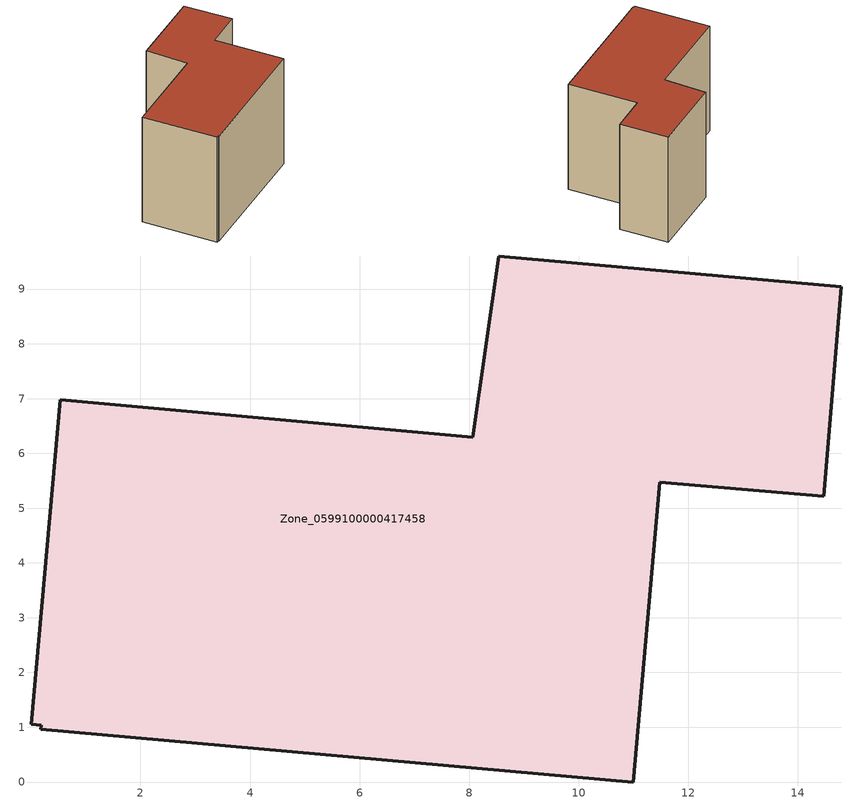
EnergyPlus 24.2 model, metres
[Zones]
Zone_0599100000417458
 floor ground (C_G): 8.07,6.29 8.54,9.6 14.79,9.04 14.47,5.22 11.48,5.48 10.99,0 0.18,0.97 0.19,1.04 0.01,1.05 0.54,6.98 z0
 wall outside (C_F): 0.19,1.04 0.18,0.97 10.99,0 11.48,5.48 14.47,5.22 14.79,9.04 8.54,9.6 8.07,6.29 0.54,6.98 0.01,1.05 0.19,1.04 z0:9.14
 roof outside (C_R): 8.54,9.6 8.07,6.29 0.54,6.98 0.01,1.05 0.19,1.04 0.18,0.97 10.99,0 11.48,5.48 14.47,5.22 14.79,9.04 z9.14
[BUILDING]
Pand.0599100000417458: North Axis=0; Terrain=City; Loads Convergence Tolerance Value=0.04; Temperature Convergence Tolerance Value=0.4; Solar Distribution=FullExterior; Maximum Number of Warmup Days=25; Minimum Number of Warmup Days=1
[Site:Location]
Rotterdam.The.Hague.AP_ZH_NLD Design_Conditions: Latitude=51.96; Longitude=4.45; Time Zone=1; Elevation=-4.5
[SITE:GROUNDTEMPERATURE:BUILDINGSURFACE]
18, 18, 18, 18, 18, 18, 18, 18, 18, 18, 18, 18
[MATERIAL] Thermal Absorptance=0.9; Solar Absorptance=0.7; Visible Absorptance=0.7
Name | Roughness | Thickness | Conductivity | Density | Specific Heat
G.TC.2006-2014 | MediumSmooth | 0.15 | 0.06 | 540 | 1210
F.TC.2006-2014 | Rough | 0.3 | 0.12 | 1920 | 840
R.TC.2006-2014 | MediumRough | 0.2 | 0.08 | 1500 | 1000
[CONSTRUCTION]
C_G: G.TC.2006-2014
C_F: F.TC.2006-2014
C_R: R.TC.2006-2014
[ZONE]
Zone_0599100000417458: Type=1; Multiplier=1; Ceiling Height=Autocalculate; Volume=Autocalculate; Floor Area=autocalculate; Part of Total Floor Area=Yes
[ZONEINFILTRATION:DESIGNFLOWRATE]
Infil_Zone_0599100000417458: Zone or ZoneList or Space or SpaceList=Zone_0599100000417458; Schedule=AlwaysOn; Design Flow Rate Calculation Method=Flow/Area; Flow Rate per Floor Area=0.0015; Constant Term Coefficient=1; Temperature Term Coefficient=0; Velocity Term Coefficient=0; Velocity Squared Term Coefficient=0
[HVACTEMPLATE:ZONE:IDEALLOADSAIRSYSTEM]
Zone_0599100000417458: Maximum Heating Supply Air Temperature=50; Minimum Cooling Supply Air Temperature=13; Maximum Heating Supply Air Humidity Ratio=0.0156; Minimum Cooling Supply Air Humidity Ratio=0.0077; Heating Limit=NoLimit; Cooling Limit=NoLimit; Dehumidification Control Type=ConstantSensibleHeatRatio; Cooling Sensible Heat Ratio=0.7; Dehumidification Setpoint=60; Humidification Control Type=None; Humidification Setpoint=30; Outdoor Air Method=None; Outdoor Air Flow Rate per Person=0.00944; Outdoor Air Flow Rate per Zone Floor Area=0; Outdoor Air Flow Rate per Zone=0; Demand Controlled Ventilation Type=None; Outdoor Air Economizer Type=NoEconomizer; Heat Recovery Type=None; Sensible Heat Recovery Effectiveness=0.7; Latent Heat Recovery Effectiveness=0.65
[ZONECONTROL:THERMOSTAT]
ThermostatControl_Zone_0599100000417458: Zone or ZoneList=Zone_0599100000417458; Control Type Schedule=DualSetpointControlType; Control 1=Thermostat_Zone_0599100000417458; Temperature Difference Between Cutout And Setpoint=0
[THERMOSTATSETPOINT:DUALSETPOINT]
Thermostat_Zone_0599100000417458: Heating Setpoint Temperature Schedule=HeatingSetpoint_Zone_0599100000417458; Cooling Setpoint Temperature Schedule=CoolingSetpoint_Zone_0599100000417458
[SCHEDULE:COMPACT]
HeatingSetpoint_Zone_0599100000417458: Through: 12/31, For: AllDays, Until: 24:00, 21
CoolingSetpoint_Zone_0599100000417458: Through: 12/31, For: AllDays, Until: 24:00, 24
DualSetpointControlType: Through: 12/31, For: AllDays, Until: 24:00, 4
AlwaysOn: Through: 12/31, For: AllDays, Until: 24:00, 1
